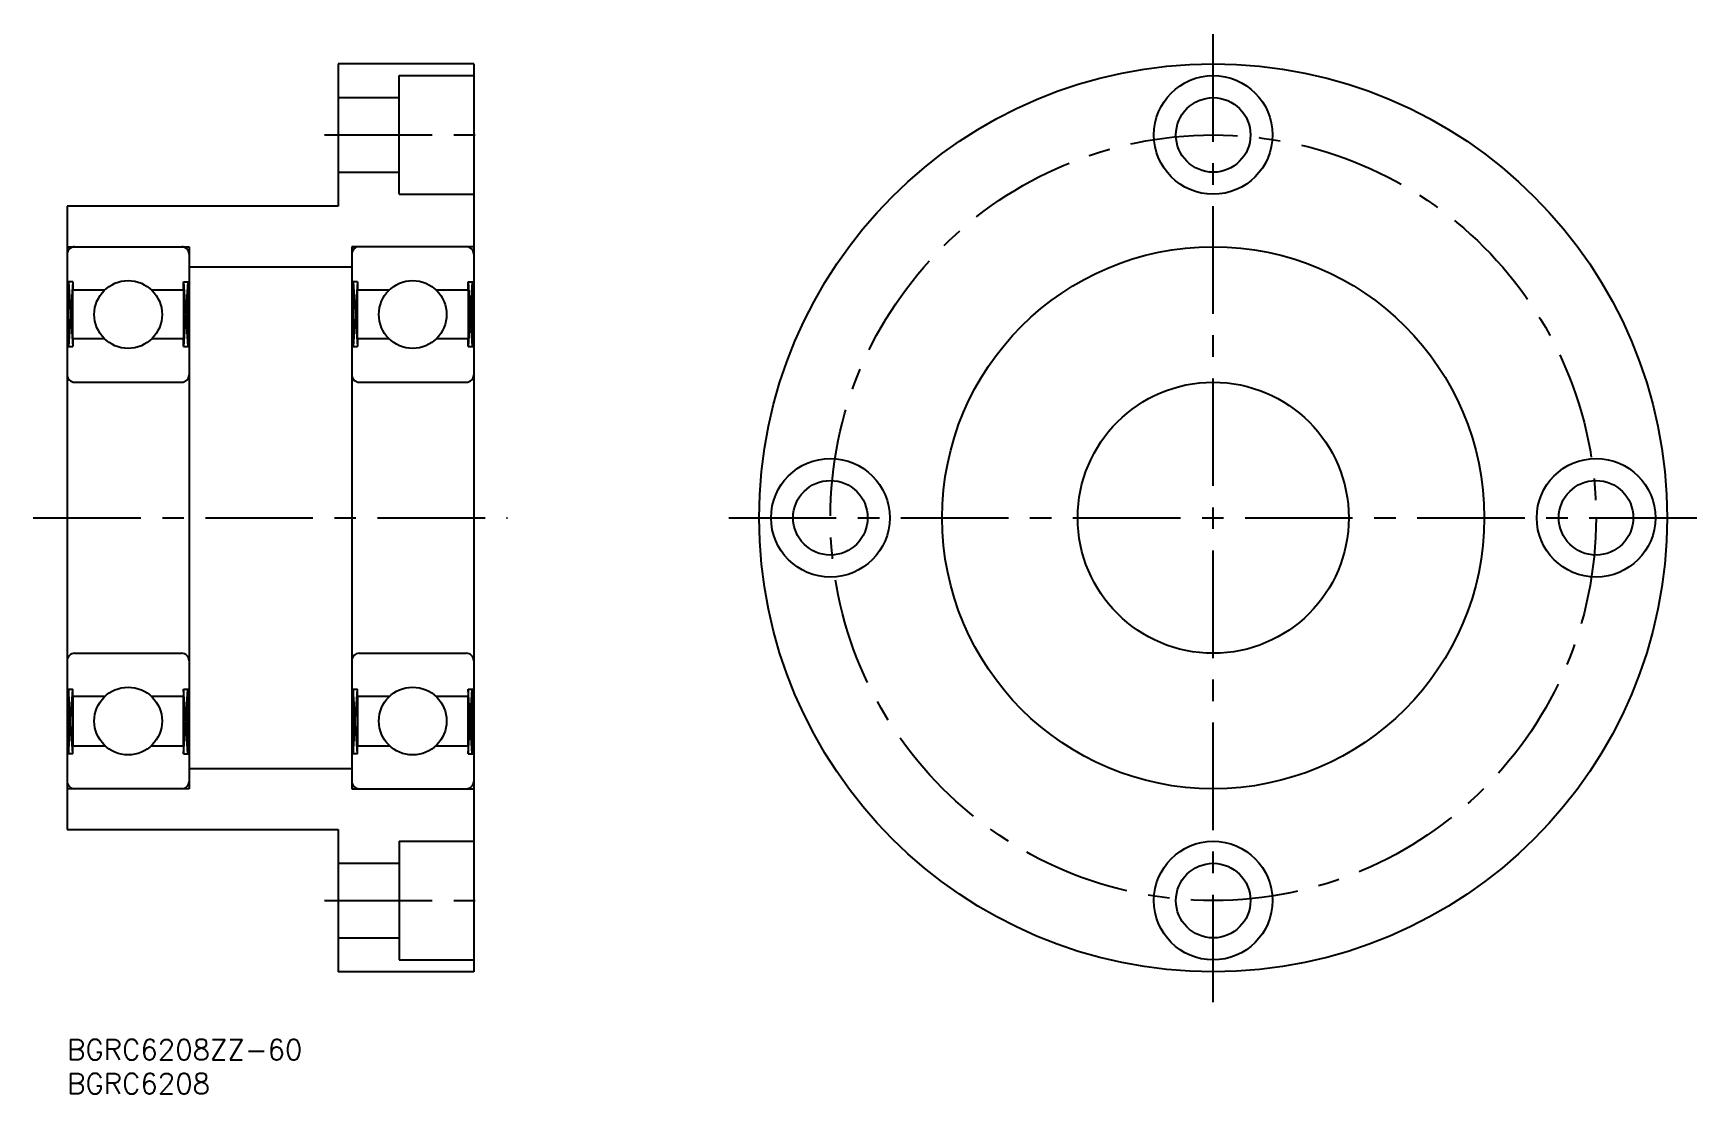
# Model space of a CAD drawing. Extents: x -5 to 241, y -8 to 148.
import ezdxf

# ---------------------------------------------------------------- set-up
doc = ezdxf.new("R2010")
doc.units = 0
doc.header["$LTSCALE"] = 0.5
doc.linetypes.add('CENTER', pattern=[50.8, 31.75, -6.35, 6.35, -6.35])
for name, color, linetype in [('MSM_CENTER', 1, 'CENTER'), ('MSM_CONTINUOUS', 7, 'CONTINUOUS'), ('MSM_NARROW', 5, 'CONTINUOUS'), ('MSM_PART_NUMBER', 7, 'CONTINUOUS')]:
    doc.layers.add(name, color=color, linetype=linetype)
doc.styles.get("Standard").update_dxf_attribs({"font": 'txt.shx', "height": 3, "bigfont": 'bigfont.shx'})

# ---------------------------------------------------------------- blocks, each defined once
blk = doc.blocks.new('*U5')
at = {"layer": 'MSM_PART_NUMBER'}
blk.add_text('BGRC6208ZZ-60', height=3, dxfattribs=at).set_placement((0, -3))
blk = doc.blocks.new('*U6')
at = {"layer": 'MSM_PART_NUMBER'}
blk.add_text('BGRC6208', height=3, dxfattribs=at).set_placement((0, -8))

msp = doc.modelspace()

# ---------------------------------------------------------------- linework, layer by layer
at = {"layer": 'MSM_CENTER'}
for p, q in [((169.14, 5.5), (169.14, 148.5)), ((38, 133.5), (62, 133.5)), ((-5, 77), (65, 77)), ((97.64, 77), (240.64, 77)), ((38, 20.5), (62, 20.5)), ((38, 20.5), (62, 20.5))]:
    msp.add_line(p, q, dxfattribs=at)
msp.add_circle((169.14, 77), 56.5, dxfattribs=at)
at = {"layer": 'MSM_CONTINUOUS'}
for p, q in [((40, 144), (40, 123)), ((60, 144), (40, 144)), ((60, 144), (60, 10)), ((49, 124.75), (49, 142.25)), ((49, 142.25), (60, 142.25)), ((40, 139), (49, 139)), ((40, 128), (49, 128)), ((40, 123), (0, 123)), ((0, 123), (0, 31)), ((49, 124.75), (60, 124.75)), ((0, 117), (18, 117)), ((18, 117), (18, 37)), ((60, 117), (42, 117)), ((42, 117), (42, 37)), ((42, 114), (18, 114)), ((0.83, 111.83), (0, 111.83)), ((0.21, 102.3), (0.21, 111.83)), ((0.83, 111.83), (0.83, 110.65)), ((0.83, 103.4), (0.83, 110.65)), ((0.83, 110.65), (5.58, 110.65)), ((12.42, 110.65), (17.17, 110.65)), ((17.17, 111.83), (18, 111.83)), ((17.17, 110.65), (17.17, 111.83)), ((17.17, 110.65), (17.17, 103.4)), ((17.79, 111.83), (17.79, 102.3)), ((42.83, 111.83), (42, 111.83)), ((42.21, 102.3), (42.21, 111.83)), ((42.83, 111.83), (42.83, 110.65)), ((42.83, 110.65), (47.58, 110.65)), ((42.83, 103.4), (42.83, 110.65)), ((54.42, 110.65), (59.17, 110.65)), ((59.17, 110.65), (59.17, 111.83)), ((59.17, 111.83), (60, 111.83)), ((59.17, 110.65), (59.17, 103.4)), ((59.79, 111.83), (59.79, 102.3)), ((0.83, 103.4), (0.83, 102.3)), ((5.53, 103.4), (0.83, 103.4)), ((17.17, 103.4), (12.47, 103.4)), ((17.17, 102.3), (17.17, 103.4)), ((47.53, 103.4), (42.83, 103.4)), ((42.83, 103.4), (42.83, 102.3)), ((59.17, 103.4), (54.47, 103.4)), ((59.17, 102.3), (59.17, 103.4)), ((0, 102.3), (0.83, 102.3)), ((17.17, 102.3), (18, 102.3)), ((42, 102.3), (42.83, 102.3)), ((59.17, 102.3), (60, 102.3)), ((1.1, 97), (16.9, 97)), ((43.1, 97), (58.9, 97)), ((1.1, 57), (16.9, 57)), ((43.1, 57), (58.9, 57)), ((60, 55.9), (60, 51.7)), ((0, 51.7), (0.83, 51.7)), ((0.21, 51.7), (0.21, 42.18)), ((0.83, 50.6), (0.83, 51.7)), ((17.17, 51.7), (18, 51.7)), ((17.17, 51.7), (17.17, 50.6)), ((17.79, 42.18), (17.79, 51.7)), ((42, 51.7), (42.83, 51.7)), ((42.21, 51.7), (42.21, 42.18)), ((42.83, 50.6), (42.83, 51.7)), ((59.17, 51.7), (59.17, 50.6)), ((59.17, 51.7), (60, 51.7)), ((59.79, 42.18), (59.79, 51.7)), ((0.83, 50.6), (0.83, 43.35)), ((5.53, 50.6), (0.83, 50.6)), ((17.17, 50.6), (12.47, 50.6)), ((17.17, 43.35), (17.17, 50.6)), ((47.53, 50.6), (42.83, 50.6)), ((42.83, 50.6), (42.83, 43.35)), ((59.17, 50.6), (54.47, 50.6)), ((59.17, 43.35), (59.17, 50.6)), ((0.83, 42.18), (0, 42.18)), ((0.83, 42.18), (0.83, 43.35)), ((0.83, 43.35), (5.58, 43.35)), ((12.42, 43.35), (17.17, 43.35)), ((17.17, 43.35), (17.17, 42.18)), ((17.17, 42.18), (18, 42.18)), ((42.83, 42.18), (42, 42.18)), ((42.83, 43.35), (47.58, 43.35)), ((42.83, 42.18), (42.83, 43.35)), ((54.42, 43.35), (59.17, 43.35)), ((59.17, 43.35), (59.17, 42.18)), ((59.17, 42.18), (60, 42.18)), ((18, 40), (42, 40)), ((18, 37), (0, 37)), ((42, 37), (60, 37)), ((0, 31), (40, 31)), ((40, 31), (40, 10)), ((49, 29.25), (49, 11.75)), ((49, 29.25), (60, 29.25)), ((40, 26), (49, 26)), ((40, 15), (49, 15)), ((60, 10), (40, 10)), ((49, 11.75), (60, 11.75))]:
    msp.add_line(p, q, dxfattribs=at)
for centre, radius in [((169.14, 77), 67), ((169.14, 133.5), 8.75), ((169.14, 133.5), 5.5), ((169.14, 77), 40), ((9, 107), 5), ((51, 107), 5), ((169.14, 77), 20), ((112.64, 77), 8.75), ((225.64, 77), 8.75), ((112.64, 77), 5.5), ((225.64, 77), 5.5), ((9, 47), 5), ((51, 47), 5), ((169.14, 20.5), 8.75), ((169.14, 20.5), 5.5)]:
    msp.add_circle(centre, radius, dxfattribs=at)
for centre, start, end in [((1.1, 115.9), 90, 180), ((16.9, 115.9), 0, 90), ((43.1, 115.9), 90, 180), ((58.9, 115.9), 0, 90), ((1.1, 98.1), 180, 270), ((16.9, 98.1), 270, 0), ((43.1, 98.1), 180, 270), ((58.9, 98.1), 270, 0), ((1.1, 55.9), 90, 180), ((16.9, 55.9), 0, 90), ((43.1, 55.9), 90, 180), ((58.9, 55.9), 0, 90), ((1.1, 38.1), 180, 270), ((16.9, 38.1), 270, 0), ((43.1, 38.1), 180, 270), ((58.9, 38.1), 270, 0)]:
    msp.add_arc(centre, 1.1, start, end, dxfattribs=at)
at = {"layer": 'MSM_NARROW'}
for p, q in [((0.83, 111.83), (0.21, 102.3)), ((0.21, 111.83), (0.83, 102.3)), ((17.79, 111.83), (17.17, 102.3)), ((17.17, 111.83), (17.79, 102.3)), ((42.21, 111.83), (42.83, 102.3)), ((42.83, 111.83), (42.21, 102.3)), ((59.17, 111.83), (59.79, 102.3)), ((59.79, 111.83), (59.17, 102.3)), ((0.83, 42.18), (0.21, 51.7)), ((0.21, 42.18), (0.83, 51.7)), ((17.79, 42.18), (17.17, 51.7)), ((17.17, 42.18), (17.79, 51.7)), ((42.21, 42.18), (42.83, 51.7)), ((42.83, 42.18), (42.21, 51.7)), ((59.17, 42.18), (59.79, 51.7)), ((59.79, 42.18), (59.17, 51.7))]:
    msp.add_line(p, q, dxfattribs=at)

# ---------------------------------------------------------------- block references
at = {"layer": 'MSM_CONTINUOUS'}
for name in ['*U5', '*U6']:
    msp.add_blockref(name, (0, 0), dxfattribs=at)

doc.saveas('drawing.dxf')
